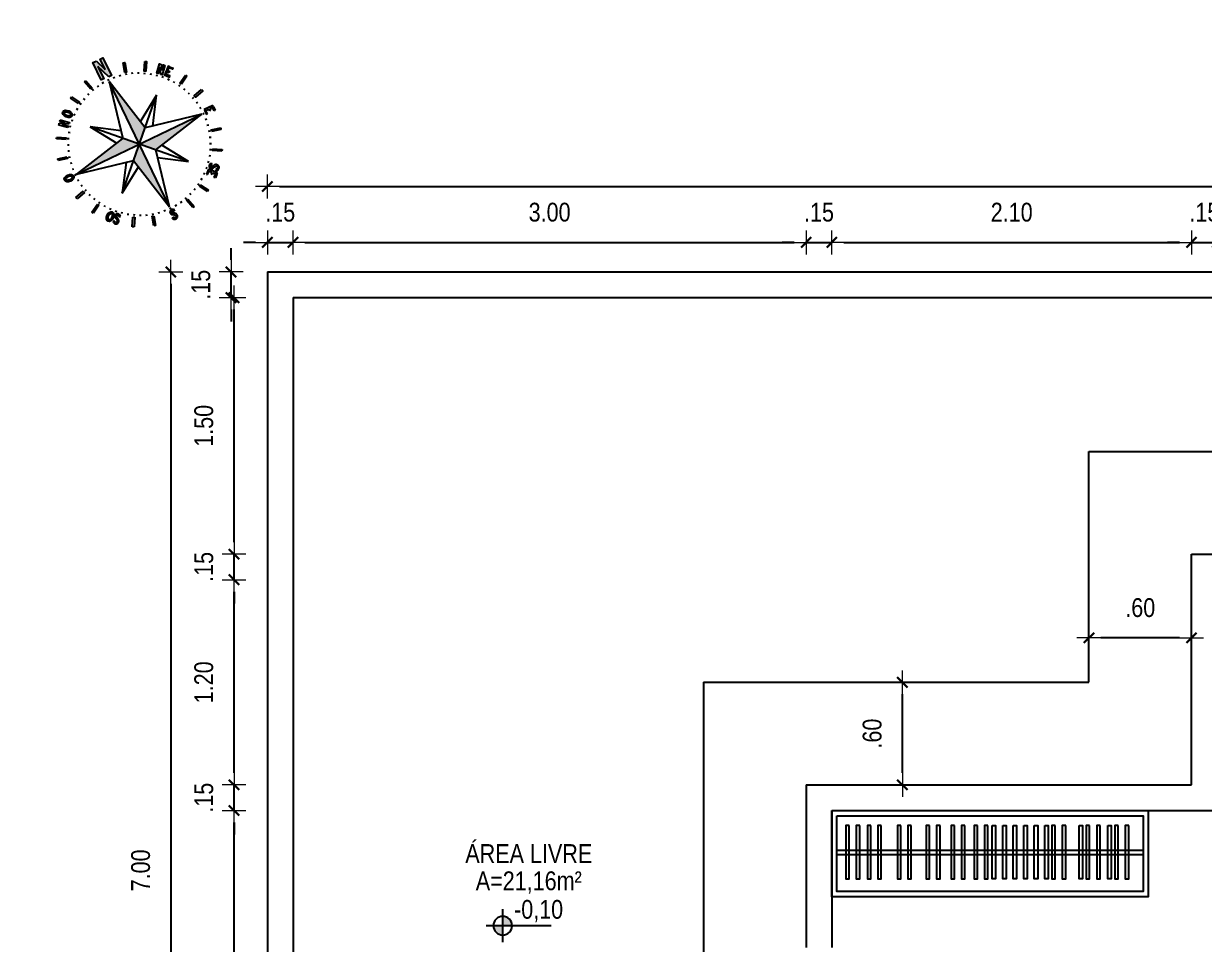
# Model space of a CAD drawing. Header units: millimetres. Extents: x -178 to 521, y -135 to 750.
# Drawn here: x -71.64 to -64.74, y 706.66 to 712.04 of the extents above; entities that cross this region are included whole.
import ezdxf
from ezdxf.enums import TextEntityAlignment as Align

# ---------------------------------------------------------------- set-up
doc = ezdxf.new("R2010")
doc.units = ezdxf.units.MM
doc.header["$LTSCALE"] = 20
doc.header["$MEASUREMENT"] = 0
doc.header["$PDSIZE"] = -5
doc.layers.get('0').update_dxf_attribs({"linetype": 'CONTINUOUS'})
doc.layers.get('Defpoints').update_dxf_attribs({"linetype": 'CONTINUOUS'})
for name, color, linetype in [('003', 3, 'CONTINUOUS'), ('AR-TXT', 1, 'CONTINUOUS'), ('COTA', 7, 'CONTINUOUS'), ('DIVERSOS', 1, 'CONTINUOUS'), ('E-txt-g', 3, 'CONTINUOUS'), ('Layer1', 7, 'CONTINUOUS'), ('LAYER7', 4, 'CONTINUOUS'), ('TXT', 2, 'CONTINUOUS')]:
    doc.layers.add(name, color=color, linetype=linetype)
for name, color, linetype, lineweight in [('E-Pen-C', 4, 'CONTINUOUS', 15), ('E-Pen-G', 3, 'CONTINUOUS', 30), ('E-Txt-W', 7, 'CONTINUOUS', 20)]:
    doc.layers.add(name, color=color, linetype=linetype, lineweight=lineweight)
doc.styles.add('F2', font='ARIALN.TTF')
doc.styles.add('REG60', font='romans.shx', dxfattribs={"width": 0.8, "height": 0.15})
doc.styles.add('REG80', font='romans.shx', dxfattribs={"width": 0.8, "height": 0.2})
doc.dimstyles.new('DIMENSION-1', dxfattribs={"dimtxt": 0.11, "dimasz": 0.07, "dimexe": 1, "dimexo": 0, "dimgap": 0.12, "dimtad": 1, "dimzin": 7, "dimdsep": 46, "dimtxsty": 'F2', "dimblk1": 'TRACO', "dimblk2": 'TRACO', "dimsah": 1, "dimcen": 1, "dimse1": 1, "dimse2": 1, "dimclrd": 256, "dimclre": 256, "dimclrt": 6, "dimadec": 0, "dimazin": 0, "dimtfac": 1, "dimtix": 1, "dimtmove": 2, "dimatfit": 3, "dimldrblk": 'TRACO', "dimfxl": 1, "dimtolj": 1, "dimtzin": 0, "dimarcsym": 0})

# ---------------------------------------------------------------- blocks, each defined once
blk = doc.blocks.new('TRACO')
at = {"layer": 'E-Pen-C'}
for p, q in [((0, 1), (0, -1)), ((-1, 0), (1, 0))]:
    blk.add_line(p, q, dxfattribs=at)
at = {"layer": 'E-Pen-G'}
blk.add_line((-0.424, -0.424), (0.424, 0.424), dxfattribs=at)
blk = doc.blocks.new('*D394')
at = {"lineweight": -2}
blk.add_line((-70.4105, 703.81), (-70.4105, 707.37), dxfattribs=at)
at = {"layer": 'Defpoints', "color": 0}
for p in [(-70.4105, 707.44), (-66.9144, 707.44), (-70.0654, 703.74)]:
    blk.add_point(p, dxfattribs=at)
at = {"lineweight": -2, "xscale": 0.07, "yscale": 0.07, "zscale": 0.07}
for p, rotation in [((-70.4105, 707.44), 90), ((-70.4105, 703.74), 270)]:
    blk.add_blockref('TRACO', p, dxfattribs=dict(at, rotation=rotation))
at = {"color": 6, "insert": (-70.5867, 705.59), "char_height": 0.11, "attachment_point": 5, "rotation": 90, "style": 'F2'}
blk.add_mtext('\\A1;3.70', dxfattribs=at)
blk = doc.blocks.new('*D395')
at = {"lineweight": -2}
for p, q in [((-70.4105, 707.66), (-70.4105, 707.73)), ((-70.4105, 707.44), (-70.4105, 707.59)), ((-70.4105, 707.37), (-70.4105, 707.3))]:
    blk.add_line(p, q, dxfattribs=at)
at = {"layer": 'Defpoints', "color": 0}
for p in [(-70.4105, 707.59), (-66.9311, 707.59), (-66.9144, 707.44)]:
    blk.add_point(p, dxfattribs=at)
at = {"lineweight": -2, "xscale": 0.07, "yscale": 0.07, "zscale": 0.07}
for p, rotation in [((-70.4105, 707.59), 270), ((-70.4105, 707.44), 90)]:
    blk.add_blockref('TRACO', p, dxfattribs=dict(at, rotation=rotation))
at = {"color": 6, "insert": (-70.5867, 707.515), "char_height": 0.11, "attachment_point": 5, "rotation": 90, "style": 'F2'}
blk.add_mtext('\\A1;.15', dxfattribs=at)
blk = doc.blocks.new('*D396')
at = {"lineweight": -2}
blk.add_line((-70.4105, 707.66), (-70.4105, 708.72), dxfattribs=at)
at = {"layer": 'Defpoints', "color": 0}
for p in [(-70.4105, 708.79), (-64.6608, 708.79), (-66.9311, 707.59)]:
    blk.add_point(p, dxfattribs=at)
at = {"lineweight": -2, "xscale": 0.07, "yscale": 0.07, "zscale": 0.07}
for p, rotation in [((-70.4105, 708.79), 90), ((-70.4105, 707.59), 270)]:
    blk.add_blockref('TRACO', p, dxfattribs=dict(at, rotation=rotation))
at = {"color": 6, "insert": (-70.5867, 708.19), "char_height": 0.11, "attachment_point": 5, "rotation": 90, "style": 'F2'}
blk.add_mtext('\\A1;1.20', dxfattribs=at)
blk = doc.blocks.new('*D397')
at = {"lineweight": -2}
for p, q in [((-70.4105, 709.01), (-70.4105, 709.08)), ((-70.4105, 708.79), (-70.4105, 708.94)), ((-70.4105, 708.72), (-70.4105, 708.65))]:
    blk.add_line(p, q, dxfattribs=at)
at = {"layer": 'Defpoints', "color": 0}
for p in [(-70.4105, 708.94), (-64.8108, 708.94), (-64.6608, 708.79)]:
    blk.add_point(p, dxfattribs=at)
at = {"lineweight": -2, "xscale": 0.07, "yscale": 0.07, "zscale": 0.07}
for p, rotation in [((-70.4105, 708.94), 270), ((-70.4105, 708.79), 90)]:
    blk.add_blockref('TRACO', p, dxfattribs=dict(at, rotation=rotation))
at = {"color": 6, "insert": (-70.5867, 708.865), "char_height": 0.11, "attachment_point": 5, "rotation": 90, "style": 'F2'}
blk.add_mtext('\\A1;.15', dxfattribs=at)
blk = doc.blocks.new('*D398')
at = {"lineweight": -2}
blk.add_line((-70.4105, 709.01), (-70.4105, 710.37), dxfattribs=at)
at = {"layer": 'Defpoints', "color": 0}
for p in [(-70.4105, 710.44), (-70.0654, 710.44), (-64.8108, 708.94)]:
    blk.add_point(p, dxfattribs=at)
at = {"lineweight": -2, "xscale": 0.07, "yscale": 0.07, "zscale": 0.07}
for p, rotation in [((-70.4105, 710.44), 90), ((-70.4105, 708.94), 270)]:
    blk.add_blockref('TRACO', p, dxfattribs=dict(at, rotation=rotation))
at = {"color": 6, "insert": (-70.5867, 709.69), "char_height": 0.11, "attachment_point": 5, "rotation": 90, "style": 'F2'}
blk.add_mtext('\\A1;1.50', dxfattribs=at)
blk = doc.blocks.new('*D399')
at = {"lineweight": -2}
for p, q in [((-70.4279, 710.66), (-70.4279, 710.73)), ((-70.4279, 710.44), (-70.4279, 710.59)), ((-70.4279, 710.37), (-70.4279, 710.3))]:
    blk.add_line(p, q, dxfattribs=at)
at = {"layer": 'Defpoints', "color": 0}
for p in [(-70.4279, 710.59), (-70.1287, 710.59), (-70.0654, 710.44)]:
    blk.add_point(p, dxfattribs=at)
at = {"lineweight": -2, "xscale": 0.07, "yscale": 0.07, "zscale": 0.07}
for p, rotation in [((-70.4279, 710.59), 270), ((-70.4279, 710.44), 90)]:
    blk.add_blockref('TRACO', p, dxfattribs=dict(at, rotation=rotation))
at = {"color": 6, "insert": (-70.604, 710.515), "char_height": 0.11, "attachment_point": 5, "rotation": 90, "style": 'F2'}
blk.add_mtext('\\A1;.15', dxfattribs=at)
blk = doc.blocks.new('*D400')
at = {"lineweight": -2}
blk.add_line((-70.78, 710.52), (-70.78, 703.66), dxfattribs=at)
at = {"layer": 'Defpoints', "color": 0}
for p in [(-70.2154, 710.59), (-70.78, 703.59), (-70.2154, 703.59)]:
    blk.add_point(p, dxfattribs=at)
at = {"lineweight": -2, "xscale": 0.07, "yscale": 0.07, "zscale": 0.07}
for p, rotation in [((-70.78, 710.59), 90), ((-70.78, 703.59), 270)]:
    blk.add_blockref('TRACO', p, dxfattribs=dict(at, rotation=rotation))
at = {"color": 6, "insert": (-70.9562, 707.09), "char_height": 0.11, "attachment_point": 5, "rotation": 90, "style": 'F2'}
blk.add_mtext('\\A1;7.00', dxfattribs=at)
blk = doc.blocks.new('*D342')
at = {"lineweight": -2}
for p, q in [((-70.2854, 710.7629), (-70.3554, 710.7629)), ((-70.2154, 710.7629), (-70.0654, 710.7629)), ((-69.9954, 710.7629), (-69.9254, 710.7629))]:
    blk.add_line(p, q, dxfattribs=at)
at = {"layer": 'Defpoints', "color": 0}
for p in [(-70.0654, 710.7629), (-70.2154, 710.59), (-70.0654, 710.44)]:
    blk.add_point(p, dxfattribs=at)
at = {"lineweight": -2, "xscale": 0.07, "yscale": 0.07, "zscale": 0.07}
blk.add_blockref('TRACO', (-70.2154, 710.7629), dxfattribs=at)
at = {"lineweight": -2, "xscale": 0.07, "yscale": 0.07, "zscale": 0.07, "rotation": 180}
blk.add_blockref('TRACO', (-70.0654, 710.7629), dxfattribs=at)
at = {"color": 6, "insert": (-70.1404, 710.939), "char_height": 0.11, "attachment_point": 5, "style": 'F2'}
blk.add_mtext('\\A1;.15', dxfattribs=at)
blk = doc.blocks.new('*D414')
at = {"linetype": 'Continuous', "lineweight": -2}
blk.add_line((-69.9954, 710.7629), (-67.1344, 710.7629), dxfattribs=at)
at = {"layer": 'Defpoints', "color": 0, "linetype": 'Continuous'}
for p in [(-67.0644, 710.7629), (-70.0654, 710.44), (-67.0644, 707.59)]:
    blk.add_point(p, dxfattribs=at)
at = {"linetype": 'Continuous', "lineweight": -2, "xscale": 0.07, "yscale": 0.07, "zscale": 0.07, "rotation": 180}
blk.add_blockref('TRACO', (-70.0654, 710.7629), dxfattribs=at)
at = {"linetype": 'Continuous', "lineweight": -2, "xscale": 0.07, "yscale": 0.07, "zscale": 0.07}
blk.add_blockref('TRACO', (-67.0644, 710.7629), dxfattribs=at)
at = {"color": 6, "linetype": 'Continuous', "insert": (-68.5649, 710.939), "char_height": 0.11, "attachment_point": 5, "style": 'F2'}
blk.add_mtext('\\A1;3.00', dxfattribs=at)
blk = doc.blocks.new('*D415')
at = {"linetype": 'Continuous', "lineweight": -2}
for p, q in [((-67.1344, 710.7629), (-67.2044, 710.7629)), ((-67.0644, 710.7629), (-66.9144, 710.7629)), ((-66.8444, 710.7629), (-66.7744, 710.7629))]:
    blk.add_line(p, q, dxfattribs=at)
at = {"layer": 'Defpoints', "color": 0, "linetype": 'Continuous'}
for p in [(-66.9144, 710.7629), (-67.0644, 707.59), (-66.9144, 707.44)]:
    blk.add_point(p, dxfattribs=at)
at = {"linetype": 'Continuous', "lineweight": -2, "xscale": 0.07, "yscale": 0.07, "zscale": 0.07}
blk.add_blockref('TRACO', (-67.0644, 710.7629), dxfattribs=at)
at = {"linetype": 'Continuous', "lineweight": -2, "xscale": 0.07, "yscale": 0.07, "zscale": 0.07, "rotation": 180}
blk.add_blockref('TRACO', (-66.9144, 710.7629), dxfattribs=at)
at = {"color": 6, "linetype": 'Continuous', "insert": (-66.9894, 710.939), "char_height": 0.11, "attachment_point": 5, "style": 'F2'}
blk.add_mtext('\\A1;.15', dxfattribs=at)
blk = doc.blocks.new('*D416')
at = {"lineweight": -2}
blk.add_line((-66.8444, 710.7629), (-64.8808, 710.7629), dxfattribs=at)
at = {"layer": 'Defpoints', "color": 0}
for p in [(-64.8108, 710.7629), (-64.8108, 707.59), (-66.9144, 707.44)]:
    blk.add_point(p, dxfattribs=at)
at = {"lineweight": -2, "xscale": 0.07, "yscale": 0.07, "zscale": 0.07, "rotation": 180}
blk.add_blockref('TRACO', (-66.9144, 710.7629), dxfattribs=at)
at = {"lineweight": -2, "xscale": 0.07, "yscale": 0.07, "zscale": 0.07}
blk.add_blockref('TRACO', (-64.8108, 710.7629), dxfattribs=at)
at = {"color": 6, "insert": (-65.8626, 710.939), "char_height": 0.11, "attachment_point": 5, "style": 'F2'}
blk.add_mtext('\\A1;2.10', dxfattribs=at)
blk = doc.blocks.new('*D417')
at = {"linetype": 'Continuous', "lineweight": -2}
for p, q in [((-64.8808, 710.7629), (-64.9508, 710.7629)), ((-64.8108, 710.7629), (-64.6608, 710.7629)), ((-64.5908, 710.7629), (-64.5208, 710.7629))]:
    blk.add_line(p, q, dxfattribs=at)
at = {"layer": 'Defpoints', "color": 0, "linetype": 'Continuous'}
for p in [(-64.6608, 710.7629), (-64.8108, 707.59), (-64.6608, 707.59)]:
    blk.add_point(p, dxfattribs=at)
at = {"linetype": 'Continuous', "lineweight": -2, "xscale": 0.07, "yscale": 0.07, "zscale": 0.07}
blk.add_blockref('TRACO', (-64.8108, 710.7629), dxfattribs=at)
at = {"linetype": 'Continuous', "lineweight": -2, "xscale": 0.07, "yscale": 0.07, "zscale": 0.07, "rotation": 180}
blk.add_blockref('TRACO', (-64.6608, 710.7629), dxfattribs=at)
at = {"color": 6, "linetype": 'Continuous', "insert": (-64.7358, 710.939), "char_height": 0.11, "attachment_point": 5, "style": 'F2'}
blk.add_mtext('\\A1;.15', dxfattribs=at)
blk = doc.blocks.new('*D427')
at = {"linetype": 'Continuous', "lineweight": -2}
blk.add_line((-70.1454, 711.0898), (-45.2854, 711.0898), dxfattribs=at)
at = {"layer": 'Defpoints', "color": 0, "linetype": 'Continuous'}
for p in [(-45.2154, 711.0898), (-70.2154, 710.59), (-45.2154, 710.59)]:
    blk.add_point(p, dxfattribs=at)
at = {"linetype": 'Continuous', "lineweight": -2, "xscale": 0.07, "yscale": 0.07, "zscale": 0.07, "rotation": 180}
blk.add_blockref('TRACO', (-70.2154, 711.0898), dxfattribs=at)
at = {"linetype": 'Continuous', "lineweight": -2, "xscale": 0.07, "yscale": 0.07, "zscale": 0.07}
blk.add_blockref('TRACO', (-45.2154, 711.0898), dxfattribs=at)
at = {"color": 6, "linetype": 'Continuous', "insert": (-56.5654, 711.266), "char_height": 0.11, "attachment_point": 5, "style": 'F2'}
blk.add_mtext('\\A1;25.00', dxfattribs=at)
blk = doc.blocks.new('*D357')
at = {"linetype": 'Continuous', "lineweight": -2}
blk.add_line((-66.5021, 707.66), (-66.5021, 708.12), dxfattribs=at)
at = {"layer": 'Defpoints', "color": 0, "linetype": 'Continuous'}
for p in [(-67.0644, 708.19), (-66.5021, 708.19), (-67.0644, 707.59)]:
    blk.add_point(p, dxfattribs=at)
at = {"linetype": 'Continuous', "lineweight": -2, "xscale": 0.07, "yscale": 0.07, "zscale": 0.07}
for p, rotation in [((-66.5021, 708.19), 90), ((-66.5021, 707.59), 270)]:
    blk.add_blockref('TRACO', p, dxfattribs=dict(at, rotation=rotation))
at = {"color": 6, "linetype": 'Continuous', "insert": (-66.6782, 707.89), "char_height": 0.11, "attachment_point": 5, "rotation": 90, "style": 'F2'}
blk.add_mtext('\\A1;.60', dxfattribs=at)
blk = doc.blocks.new('*D358')
at = {"linetype": 'Continuous', "lineweight": -2}
blk.add_line((-64.8808, 708.4501), (-65.3408, 708.4501), dxfattribs=at)
at = {"layer": 'Defpoints', "color": 0, "linetype": 'Continuous'}
for p in [(-65.4108, 708.5125), (-64.8108, 708.5125), (-65.4108, 708.4501)]:
    blk.add_point(p, dxfattribs=at)
at = {"linetype": 'Continuous', "lineweight": -2, "xscale": 0.07, "yscale": 0.07, "zscale": 0.07, "rotation": 180}
blk.add_blockref('TRACO', (-65.4108, 708.4501), dxfattribs=at)
at = {"linetype": 'Continuous', "lineweight": -2, "xscale": 0.07, "yscale": 0.07, "zscale": 0.07}
blk.add_blockref('TRACO', (-64.8108, 708.4501), dxfattribs=at)
at = {"color": 6, "linetype": 'Continuous', "insert": (-65.1108, 708.6262), "char_height": 0.11, "attachment_point": 5, "style": 'F2'}
blk.add_mtext('\\A1;.60', dxfattribs=at)
blk = doc.blocks.new('TXT-AMB75')
at = {"layer": 'E-txt-g', "style": 'REG80', "width": 0.8, "flags": 8}
blk.add_attdef('TXT', text='', height=0.2, dxfattribs=at).set_placement((0.0055, 0.2964), align=Align.CENTER)
at = {"layer": 'E-Txt-W', "style": 'REG60', "width": 0.8, "flags": 8}
blk.add_attdef('TXT', text='', height=0.15, dxfattribs=at).set_placement((0.0055, 0.0271), align=Align.CENTER)
blk = doc.blocks.new('NIVEL')
at = {"layer": 'DIVERSOS'}
h = blk.add_hatch(color=7, dxfattribs=at)
h.paths.add_polyline_path([(0, 0.137, 0.414214), (-0.137, 0), (0, 0)])
h.paths.add_polyline_path([(0, 0), (0, -0.137, 0.414214), (0.137, 0)])
at = {"layer": 'DIVERSOS', "color": 7}
for p, q in [((0, 0.242), (0, -0.242)), ((0.709, 0), (-0.242, 0))]:
    blk.add_line(p, q, dxfattribs=at)
blk.add_circle((0, 0), 0.137, dxfattribs=at)
blk = doc.blocks.new('al-norte')
at = {"layer": 'TXT'}
for points in [[(0.055, 2.221), (-0.065, 2.532), (-0.092, 2.532), (-0.167, 2.532), (-0.167, 2.01), (-0.092, 2.01), (-0.092, 2.379), (0.055, 2.001), (0.131, 2.001), (0.131, 2.531), (0.055, 2.531)], [(0.007, 1.875), (0, 0), (0.333, 0.33)]]:
    blk.add_hatch(color=7, dxfattribs=at).paths.add_polyline_path(points)
h = blk.add_hatch(color=7, dxfattribs=at)
h.paths.add_polyline_path([(0, 0), (0.33, -0.333), (1.875, -0.007)])
h.paths.add_polyline_path([(0, 0), (-0.333, -0.33), (-0.007, -1.875)])
h.paths.add_polyline_path([(0, 0), (-0.33, 0.333), (-1.875, 0.007)])
at = {"layer": 'TXT', "color": 7}
for p, q in [((-0.092, 2.532), (-0.065, 2.532)), ((0.055, 2.001), (-0.092, 2.379)), ((-0.065, 2.532), (0.055, 2.221)), ((-1.135, 1.932), (-1.094, 1.956)), ((-1.003, 1.705), (-1.135, 1.932)), ((-1.094, 1.956), (-0.963, 1.728)), ((-0.596, 2.16), (-0.551, 2.172)), ((-0.528, 1.906), (-0.596, 2.16)), ((-0.551, 2.172), (-0.483, 1.919)), ((-0.483, 1.919), (-0.528, 1.906)), ((-0.323, 1.871), (-0.331, 1.917)), ((-0.159, 1.892), (-0.163, 1.938)), ((0.007, 1.898), (0.007, 1.945)), ((0.172, 1.891), (0.176, 1.937)), ((0.336, 1.868), (0.344, 1.915)), ((-1.083, 1.559), (-1.11, 1.597)), ((-0.963, 1.728), (-1.003, 1.705)), ((-0.943, 1.647), (-0.967, 1.688)), ((-0.796, 1.723), (-0.816, 1.766)), ((-0.643, 1.786), (-0.659, 1.83)), ((-0.485, 1.835), (-0.497, 1.881)), ((0.007, 1.875), (-0.33, 0.333)), ((-0.007, -1.875), (0.007, 1.875)), ((0.333, 0.33), (0.007, 1.875)), ((0.498, 1.832), (0.51, 1.877)), ((0.656, 1.782), (0.672, 1.826)), ((0.808, 1.718), (0.828, 1.76)), ((0.955, 1.641), (0.979, 1.681)), ((1.343, 1.446), (1.415, 1.635)), ((1.476, 1.683), (1.417, 1.527)), ((1.466, 1.692), (1.476, 1.683)), ((-1.736, 1.416), (-1.711, 1.444)), ((-1.54, 1.244), (-1.736, 1.416)), ((-1.711, 1.444), (-1.702, 1.454)), ((-1.702, 1.454), (-1.546, 1.396)), ((-1.662, 1.499), (-1.637, 1.528)), ((-1.546, 1.396), (-1.662, 1.499)), ((-1.654, 1.393), (-1.515, 1.272)), ((-1.463, 1.324), (-1.654, 1.393)), ((-1.637, 1.528), (-1.438, 1.353)), ((-1.438, 1.353), (-1.463, 1.324)), ((-1.338, 1.347), (-1.371, 1.38)), ((-1.215, 1.459), (-1.245, 1.495)), ((1.094, 1.551), (1.121, 1.59)), ((1.225, 1.45), (1.256, 1.486)), ((1.347, 1.338), (1.38, 1.371)), ((1.538, 1.43), (1.572, 1.393)), ((1.561, 1.452), (1.596, 1.414)), ((1.596, 1.414), (1.572, 1.393)), ((-1.949, 1.106), (-1.925, 1.146)), ((-1.721, 0.975), (-1.949, 1.106)), ((-1.925, 1.146), (-1.698, 1.015)), ((-1.698, 1.015), (-1.721, 0.975)), ((-1.641, 0.955), (-1.681, 0.979)), ((-1.551, 1.094), (-1.59, 1.121)), ((-1.515, 1.272), (-1.54, 1.244)), ((-1.45, 1.225), (-1.486, 1.256)), ((-0.998, -0.991), (0.998, 0.991)), ((-0.285, 0.538), (-0.991, 0.998)), ((0.991, -0.998), (-0.991, 0.998)), ((-0.991, 0.998), (-0.536, 0.289)), ((0.998, 0.991), (0.289, 0.536)), ((0.538, 0.285), (0.998, 0.991)), ((1.459, 1.215), (1.495, 1.245)), ((1.559, 1.083), (1.597, 1.11)), ((1.647, 0.943), (1.688, 0.967)), ((1.705, 1.003), (1.932, 1.135)), ((1.728, 0.963), (1.705, 1.003)), ((1.956, 1.094), (1.728, 0.963)), ((1.932, 1.135), (1.956, 1.094)), ((-1.782, 0.656), (-1.826, 0.672)), ((-1.718, 0.808), (-1.76, 0.828)), ((1.723, 0.796), (1.766, 0.816)), ((1.786, 0.643), (1.83, 0.659)), ((-2.169, 0.564), (-2.156, 0.609)), ((-1.915, 0.496), (-2.169, 0.564)), ((-2.156, 0.609), (-1.903, 0.541)), ((-1.903, 0.541), (-1.915, 0.496)), ((-1.868, 0.336), (-1.915, 0.344)), ((-1.832, 0.498), (-1.877, 0.51)), ((-1.875, 0.007), (-0.33, 0.333)), ((1.875, -0.007), (0.333, 0.33)), ((1.835, 0.485), (1.881, 0.497)), ((1.871, 0.323), (1.917, 0.331)), ((-1.898, 0.007), (-1.945, 0.007)), ((-1.891, 0.172), (-1.937, 0.176)), ((-1.875, 0.007), (-0.333, -0.33)), ((-1.875, 0.007), (1.875, -0.007)), ((1.892, 0.159), (1.938, 0.163)), ((1.986, 0.075), (1.986, 0.034)), ((2.246, 0.075), (1.986, 0.075)), ((1.986, 0.034), (1.986, -0.068)), ((2.017, 0.034), (2.1, 0.034)), ((2.017, -0.068), (2.017, 0.034)), ((2.1, 0.034), (2.1, -0.017)), ((2.132, 0.034), (2.214, 0.034)), ((2.132, 0.034), (2.132, -0.017)), ((2.214, -0.068), (2.214, 0.034)), ((2.246, 0.034), (2.246, 0.075)), ((2.246, 0.034), (2.246, -0.068)), ((-1.892, -0.159), (-1.938, -0.163)), ((-0.538, -0.285), (-0.998, -0.991)), ((0.33, -0.333), (1.875, -0.007)), ((0.991, -0.998), (0.536, -0.289)), ((1.891, -0.172), (1.937, -0.176)), ((1.898, -0.007), (1.945, -0.007)), ((1.986, -0.068), (2.017, -0.068)), ((2.132, -0.017), (2.1, -0.017)), ((2.246, -0.068), (2.214, -0.068)), ((-2.172, -0.551), (-1.919, -0.483)), ((-2.16, -0.596), (-2.172, -0.551)), ((-1.906, -0.528), (-2.16, -0.596)), ((-1.919, -0.483), (-1.906, -0.528)), ((-1.871, -0.323), (-1.917, -0.331)), ((-1.835, -0.485), (-1.881, -0.497)), ((-0.998, -0.991), (-0.289, -0.536)), ((-0.333, -0.33), (-0.007, -1.875)), ((-0.007, -1.875), (0.33, -0.333)), ((0.285, -0.538), (0.991, -0.998)), ((1.832, -0.498), (1.877, -0.51)), ((1.868, -0.336), (1.915, -0.344)), ((1.903, -0.541), (1.915, -0.496)), ((2.156, -0.609), (1.903, -0.541)), ((1.915, -0.496), (2.169, -0.564)), ((2.169, -0.564), (2.156, -0.609)), ((-1.786, -0.643), (-1.83, -0.659)), ((-1.723, -0.796), (-1.766, -0.816)), ((-1.647, -0.943), (-1.688, -0.967)), ((1.641, -0.955), (1.681, -0.979)), ((1.718, -0.808), (1.76, -0.828)), ((1.782, -0.656), (1.826, -0.672)), ((-1.956, -1.094), (-1.728, -0.963)), ((-1.932, -1.135), (-1.956, -1.094)), ((-1.705, -1.003), (-1.932, -1.135)), ((-1.728, -0.963), (-1.705, -1.003)), ((-1.559, -1.083), (-1.597, -1.11)), ((-1.459, -1.215), (-1.495, -1.245)), ((1.45, -1.225), (1.486, -1.256)), ((1.551, -1.094), (1.59, -1.121)), ((1.698, -1.015), (1.721, -0.975)), ((1.925, -1.146), (1.698, -1.015)), ((1.721, -0.975), (1.949, -1.106)), ((1.949, -1.106), (1.925, -1.146)), ((-1.556, -1.565), (-1.514, -1.564)), ((-1.556, -1.565), (-1.555, -1.58)), ((-1.555, -1.58), (-1.553, -1.595)), ((-1.553, -1.595), (-1.549, -1.61)), ((-1.516, -1.579), (-1.514, -1.564)), ((-1.516, -1.587), (-1.516, -1.579)), ((-1.515, -1.595), (-1.516, -1.587)), ((-1.513, -1.602), (-1.515, -1.595)), ((-1.454, -1.487), (-1.455, -1.494)), ((-1.455, -1.494), (-1.455, -1.502)), ((-1.455, -1.502), (-1.454, -1.51)), ((-1.453, -1.479), (-1.454, -1.487)), ((-1.454, -1.51), (-1.451, -1.525)), ((-1.451, -1.471), (-1.453, -1.479)), ((-1.448, -1.464), (-1.451, -1.471)), ((-1.451, -1.525), (-1.443, -1.555)), ((-1.444, -1.457), (-1.448, -1.464)), ((-1.439, -1.451), (-1.444, -1.457)), ((-1.443, -1.555), (-1.44, -1.57)), ((-1.44, -1.57), (-1.439, -1.578)), ((-1.439, -1.594), (-1.44, -1.602)), ((-1.434, -1.445), (-1.439, -1.451)), ((-1.439, -1.578), (-1.439, -1.586)), ((-1.439, -1.586), (-1.439, -1.594)), ((-1.428, -1.44), (-1.434, -1.445)), ((-1.421, -1.436), (-1.428, -1.44)), ((-1.414, -1.432), (-1.421, -1.436)), ((-1.407, -1.43), (-1.414, -1.432)), ((-1.411, -1.497), (-1.41, -1.49)), ((-1.409, -1.513), (-1.411, -1.497)), ((-1.41, -1.49), (-1.409, -1.486)), ((-1.409, -1.486), (-1.408, -1.483)), ((-1.406, -1.528), (-1.409, -1.513)), ((-1.408, -1.483), (-1.404, -1.476)), ((-1.399, -1.429), (-1.407, -1.43)), ((-1.4, -1.558), (-1.406, -1.528)), ((-1.404, -1.476), (-1.398, -1.471)), ((-1.397, -1.573), (-1.4, -1.558)), ((-1.391, -1.428), (-1.399, -1.429)), ((-1.398, -1.471), (-1.391, -1.467)), ((-1.395, -1.589), (-1.397, -1.573)), ((-1.395, -1.596), (-1.395, -1.589)), ((-1.383, -1.428), (-1.391, -1.428)), ((-1.391, -1.467), (-1.387, -1.466)), ((-1.387, -1.466), (-1.383, -1.465)), ((-1.375, -1.429), (-1.383, -1.428)), ((-1.383, -1.465), (-1.38, -1.465)), ((-1.347, -1.338), (-1.38, -1.371)), ((-1.38, -1.465), (-1.376, -1.467)), ((-1.376, -1.467), (-1.372, -1.468)), ((-1.368, -1.43), (-1.375, -1.429)), ((-1.372, -1.468), (-1.369, -1.471)), ((-1.369, -1.471), (-1.363, -1.476)), ((-1.36, -1.432), (-1.368, -1.43)), ((-1.363, -1.476), (-1.358, -1.482)), ((-1.353, -1.436), (-1.36, -1.432)), ((-1.358, -1.482), (-1.354, -1.489)), ((-1.354, -1.489), (-1.352, -1.496)), ((-1.347, -1.44), (-1.353, -1.436)), ((-1.352, -1.496), (-1.35, -1.503)), ((-1.35, -1.511), (-1.351, -1.527)), ((-1.351, -1.527), (-1.312, -1.53)), ((-1.35, -1.503), (-1.35, -1.511)), ((-1.341, -1.445), (-1.347, -1.44)), ((-1.335, -1.45), (-1.341, -1.445)), ((-1.33, -1.456), (-1.335, -1.45)), ((-1.325, -1.463), (-1.33, -1.456)), ((-1.321, -1.469), (-1.325, -1.463)), ((-1.318, -1.476), (-1.321, -1.469)), ((-1.315, -1.484), (-1.318, -1.476)), ((-1.313, -1.491), (-1.315, -1.484)), ((-1.313, -1.499), (-1.313, -1.491)), ((-1.312, -1.53), (-1.313, -1.499)), ((-1.225, -1.45), (-1.256, -1.486)), ((-1.094, -1.551), (-1.121, -1.59)), ((1.083, -1.559), (1.11, -1.597)), ((1.215, -1.459), (1.245, -1.495)), ((1.354, -1.453), (1.278, -1.521)), ((1.278, -1.521), (1.299, -1.545)), ((1.299, -1.545), (1.375, -1.476)), ((1.338, -1.347), (1.371, -1.38)), ((1.385, -1.425), (1.354, -1.453)), ((1.375, -1.476), (1.43, -1.538)), ((1.559, -1.619), (1.385, -1.425)), ((1.43, -1.538), (1.393, -1.572)), ((1.414, -1.596), (1.393, -1.572)), ((1.452, -1.561), (1.414, -1.596)), ((1.429, -1.375), (1.428, -1.383)), ((1.428, -1.383), (1.428, -1.391)), ((1.428, -1.391), (1.429, -1.399)), ((1.43, -1.368), (1.429, -1.375)), ((1.429, -1.399), (1.43, -1.407)), ((1.432, -1.36), (1.43, -1.368)), ((1.43, -1.407), (1.432, -1.414)), ((1.436, -1.353), (1.432, -1.36)), ((1.432, -1.414), (1.436, -1.421)), ((1.44, -1.347), (1.436, -1.353)), ((1.436, -1.421), (1.44, -1.428)), ((1.445, -1.341), (1.44, -1.347)), ((1.44, -1.428), (1.445, -1.434)), ((1.45, -1.335), (1.445, -1.341)), ((1.445, -1.434), (1.451, -1.439)), ((1.456, -1.33), (1.45, -1.335)), ((1.451, -1.439), (1.457, -1.444)), ((1.452, -1.561), (1.507, -1.623)), ((1.463, -1.325), (1.456, -1.33)), ((1.457, -1.444), (1.464, -1.448)), ((1.469, -1.321), (1.463, -1.325)), ((1.464, -1.448), (1.471, -1.451)), ((1.465, -1.38), (1.467, -1.376)), ((1.465, -1.383), (1.465, -1.38)), ((1.466, -1.387), (1.465, -1.383)), ((1.467, -1.391), (1.466, -1.387)), ((1.467, -1.376), (1.468, -1.372)), ((1.471, -1.398), (1.467, -1.391)), ((1.468, -1.372), (1.471, -1.369)), ((1.476, -1.318), (1.469, -1.321)), ((1.471, -1.369), (1.476, -1.363)), ((1.476, -1.404), (1.471, -1.398)), ((1.471, -1.451), (1.479, -1.453)), ((1.484, -1.315), (1.476, -1.318)), ((1.476, -1.363), (1.482, -1.358)), ((1.483, -1.408), (1.476, -1.404)), ((1.479, -1.453), (1.487, -1.454)), ((1.482, -1.358), (1.489, -1.354)), ((1.486, -1.409), (1.483, -1.408)), ((1.491, -1.313), (1.484, -1.315)), ((1.49, -1.41), (1.486, -1.409)), ((1.487, -1.454), (1.494, -1.455)), ((1.489, -1.354), (1.496, -1.352)), ((1.497, -1.411), (1.49, -1.41)), ((1.499, -1.313), (1.491, -1.313)), ((1.494, -1.455), (1.502, -1.455)), ((1.496, -1.352), (1.503, -1.35)), ((1.513, -1.409), (1.497, -1.411)), ((1.53, -1.312), (1.499, -1.313)), ((1.502, -1.455), (1.51, -1.454)), ((1.503, -1.35), (1.511, -1.35)), ((1.51, -1.454), (1.525, -1.451)), ((1.511, -1.35), (1.527, -1.351)), ((1.528, -1.406), (1.513, -1.409)), ((1.525, -1.451), (1.555, -1.443)), ((1.527, -1.351), (1.53, -1.312)), ((1.558, -1.4), (1.528, -1.406)), ((1.555, -1.443), (1.57, -1.44)), ((1.573, -1.397), (1.558, -1.4)), ((1.579, -1.516), (1.564, -1.514)), ((1.565, -1.556), (1.564, -1.514)), ((1.565, -1.556), (1.58, -1.555)), ((1.57, -1.44), (1.578, -1.439)), ((1.589, -1.395), (1.573, -1.397)), ((1.578, -1.439), (1.586, -1.439)), ((1.587, -1.516), (1.579, -1.516)), ((1.58, -1.555), (1.595, -1.553)), ((1.586, -1.439), (1.594, -1.439)), ((1.595, -1.515), (1.587, -1.516)), ((1.596, -1.395), (1.589, -1.395)), ((1.594, -1.439), (1.602, -1.44)), ((1.602, -1.513), (1.595, -1.515)), ((1.595, -1.553), (1.61, -1.549)), ((1.604, -1.395), (1.596, -1.395)), ((1.602, -1.44), (1.609, -1.442)), ((1.609, -1.51), (1.602, -1.513)), ((1.612, -1.396), (1.604, -1.395)), ((1.609, -1.442), (1.616, -1.446)), ((1.616, -1.506), (1.609, -1.51)), ((1.61, -1.549), (1.624, -1.544)), ((1.619, -1.399), (1.612, -1.396)), ((1.616, -1.446), (1.622, -1.451)), ((1.623, -1.501), (1.616, -1.506)), ((1.626, -1.402), (1.619, -1.399)), ((1.622, -1.451), (1.628, -1.457)), ((1.628, -1.495), (1.623, -1.501)), ((1.624, -1.544), (1.631, -1.54)), ((1.633, -1.406), (1.626, -1.402)), ((1.628, -1.457), (1.631, -1.465)), ((1.632, -1.488), (1.628, -1.495)), ((1.631, -1.465), (1.633, -1.473)), ((1.631, -1.54), (1.638, -1.536)), ((1.633, -1.484), (1.632, -1.488)), ((1.639, -1.41), (1.633, -1.406)), ((1.633, -1.473), (1.634, -1.481)), ((1.634, -1.481), (1.633, -1.484)), ((1.638, -1.536), (1.644, -1.532)), ((1.645, -1.416), (1.639, -1.41)), ((1.644, -1.532), (1.649, -1.526)), ((1.65, -1.421), (1.645, -1.416)), ((1.649, -1.526), (1.658, -1.513)), ((1.655, -1.428), (1.65, -1.421)), ((1.659, -1.434), (1.655, -1.428)), ((1.658, -1.513), (1.667, -1.5)), ((1.663, -1.441), (1.659, -1.434)), ((1.666, -1.448), (1.663, -1.441)), ((1.669, -1.455), (1.666, -1.448)), ((1.667, -1.5), (1.67, -1.493)), ((1.671, -1.463), (1.669, -1.455)), ((1.67, -1.493), (1.672, -1.485)), ((1.672, -1.47), (1.671, -1.463)), ((1.673, -1.478), (1.672, -1.47)), ((1.672, -1.485), (1.673, -1.478)), ((-1.549, -1.61), (-1.544, -1.624)), ((-1.544, -1.624), (-1.54, -1.631)), ((-1.54, -1.631), (-1.536, -1.638)), ((-1.536, -1.638), (-1.532, -1.644)), ((-1.532, -1.644), (-1.526, -1.649)), ((-1.526, -1.649), (-1.513, -1.658)), ((-1.51, -1.609), (-1.513, -1.602)), ((-1.513, -1.658), (-1.5, -1.667)), ((-1.506, -1.616), (-1.51, -1.609)), ((-1.501, -1.623), (-1.506, -1.616)), ((-1.495, -1.628), (-1.501, -1.623)), ((-1.5, -1.667), (-1.493, -1.67)), ((-1.488, -1.632), (-1.495, -1.628)), ((-1.493, -1.67), (-1.485, -1.672)), ((-1.484, -1.633), (-1.488, -1.632)), ((-1.485, -1.672), (-1.478, -1.673)), ((-1.481, -1.634), (-1.484, -1.633)), ((-1.473, -1.633), (-1.481, -1.634)), ((-1.478, -1.673), (-1.47, -1.672)), ((-1.465, -1.631), (-1.473, -1.633)), ((-1.47, -1.672), (-1.463, -1.671)), ((-1.457, -1.628), (-1.465, -1.631)), ((-1.463, -1.671), (-1.455, -1.669)), ((-1.451, -1.622), (-1.457, -1.628)), ((-1.455, -1.669), (-1.448, -1.666)), ((-1.446, -1.616), (-1.451, -1.622)), ((-1.448, -1.666), (-1.441, -1.663)), ((-1.442, -1.609), (-1.446, -1.616)), ((-1.44, -1.602), (-1.442, -1.609)), ((-1.441, -1.663), (-1.434, -1.659)), ((-1.434, -1.659), (-1.428, -1.655)), ((-1.428, -1.655), (-1.421, -1.65)), ((-1.421, -1.65), (-1.416, -1.645)), ((-1.416, -1.645), (-1.41, -1.639)), ((-1.41, -1.639), (-1.406, -1.633)), ((-1.406, -1.633), (-1.402, -1.626)), ((-1.402, -1.626), (-1.399, -1.619)), ((-1.399, -1.619), (-1.396, -1.612)), ((-1.396, -1.612), (-1.395, -1.604)), ((-1.395, -1.604), (-1.395, -1.596)), ((-1.146, -1.925), (-1.015, -1.698)), ((-0.975, -1.721), (-1.106, -1.949)), ((-1.015, -1.698), (-0.975, -1.721)), ((-0.955, -1.641), (-0.979, -1.681)), ((-0.808, -1.718), (-0.828, -1.76)), ((-0.656, -1.782), (-0.672, -1.826)), ((-0.609, -2.156), (-0.541, -1.903)), ((-0.541, -1.903), (-0.496, -1.915)), ((-0.498, -1.832), (-0.51, -1.877)), ((-0.336, -1.868), (-0.344, -1.915)), ((-0.172, -1.891), (-0.176, -1.937)), ((-0.007, -1.898), (-0.007, -1.945)), ((0.159, -1.892), (0.163, -1.938)), ((0.323, -1.871), (0.331, -1.917)), ((0.483, -1.919), (0.528, -1.906)), ((0.485, -1.835), (0.497, -1.881)), ((0.528, -1.906), (0.596, -2.16)), ((0.643, -1.786), (0.659, -1.83)), ((0.796, -1.723), (0.816, -1.766)), ((0.943, -1.647), (0.967, -1.688)), ((0.963, -1.728), (1.003, -1.705)), ((1.094, -1.956), (0.963, -1.728)), ((1.003, -1.705), (1.135, -1.932)), ((1.431, -1.691), (1.507, -1.623)), ((1.452, -1.715), (1.431, -1.691)), ((1.528, -1.646), (1.452, -1.715)), ((1.528, -1.646), (1.559, -1.619)), ((-1.106, -1.949), (-1.146, -1.925)), ((-0.564, -2.169), (-0.609, -2.156)), ((-0.496, -1.915), (-0.564, -2.169)), ((-0.071, -2.206), (-0.04, -2.176)), ((-0.071, -2.206), (-0.06, -2.216)), ((-0.062, -2.027), (-0.063, -2.035)), ((-0.063, -2.035), (-0.063, -2.043)), ((-0.063, -2.043), (-0.062, -2.05)), ((-0.06, -2.019), (-0.062, -2.027)), ((-0.062, -2.05), (-0.06, -2.058)), ((-0.057, -2.012), (-0.06, -2.019)), ((-0.06, -2.058), (-0.058, -2.065)), ((-0.06, -2.216), (-0.048, -2.226)), ((-0.058, -2.065), (-0.054, -2.072)), ((-0.053, -2.005), (-0.057, -2.012)), ((-0.054, -2.072), (-0.05, -2.079)), ((-0.049, -1.999), (-0.053, -2.005)), ((-0.05, -2.079), (-0.045, -2.085)), ((-0.044, -1.993), (-0.049, -1.999)), ((-0.048, -2.226), (-0.035, -2.234)), ((-0.045, -2.085), (-0.039, -2.091)), ((-0.038, -1.988), (-0.044, -1.993)), ((-0.031, -2.189), (-0.04, -2.176)), ((-0.039, -2.091), (-0.034, -2.096)), ((-0.032, -1.983), (-0.038, -1.988)), ((-0.034, -2.096), (-0.021, -2.105)), ((-0.025, -1.979), (-0.032, -1.983)), ((-0.026, -2.194), (-0.031, -2.189)), ((-0.02, -2.199), (-0.026, -2.194)), ((-0.018, -1.975), (-0.025, -1.979)), ((-0.021, -2.105), (0.005, -2.121)), ((-0.02, -2.037), (-0.019, -2.029)), ((-0.019, -2.045), (-0.02, -2.037)), ((-0.014, -2.203), (-0.02, -2.199)), ((-0.019, -2.029), (-0.017, -2.021)), ((-0.017, -2.048), (-0.019, -2.045)), ((-0.011, -1.973), (-0.018, -1.975)), ((-0.017, -2.021), (-0.015, -2.018)), ((-0.015, -2.051), (-0.017, -2.048)), ((-0.015, -2.018), (-0.012, -2.015)), ((-0.01, -2.057), (-0.015, -2.051)), ((-0.007, -2.207), (-0.014, -2.203)), ((-0.012, -2.015), (-0.01, -2.013)), ((-0.003, -1.972), (-0.011, -1.973)), ((-0.01, -2.013), (-0.006, -2.011)), ((0.002, -2.067), (-0.01, -2.057)), ((0.001, -2.209), (-0.007, -2.207)), ((-0.006, -2.011), (-0.002, -2.01)), ((0.005, -1.971), (-0.003, -1.972)), ((-0.002, -2.01), (0.002, -2.009)), ((0.009, -2.21), (0.001, -2.209)), ((0.002, -2.009), (0.01, -2.009)), ((0.014, -2.077), (0.002, -2.067)), ((0.013, -1.971), (0.005, -1.971)), ((0.005, -2.121), (0.018, -2.13)), ((0.017, -2.21), (0.009, -2.21)), ((0.01, -2.009), (0.018, -2.01)), ((0.02, -1.972), (0.013, -1.971)), ((0.039, -2.095), (0.014, -2.077)), ((0.025, -2.208), (0.017, -2.21)), ((0.018, -2.01), (0.025, -2.012)), ((0.018, -2.13), (0.024, -2.136)), ((0.028, -1.974), (0.02, -1.972)), ((0.024, -2.136), (0.029, -2.141)), ((0.025, -2.012), (0.032, -2.016)), ((0.028, -2.207), (0.025, -2.208)), ((0.036, -1.976), (0.028, -1.974)), ((0.031, -2.205), (0.028, -2.207)), ((0.029, -2.141), (0.035, -2.147)), ((0.037, -2.199), (0.031, -2.205)), ((0.032, -2.016), (0.038, -2.02)), ((0.035, -2.147), (0.039, -2.154)), ((0.043, -1.978), (0.036, -1.976)), ((0.041, -2.192), (0.037, -2.199)), ((0.038, -2.02), (0.043, -2.026)), ((0.051, -2.104), (0.039, -2.095)), ((0.039, -2.154), (0.043, -2.161)), ((0.044, -2.184), (0.041, -2.192)), ((0.05, -1.982), (0.043, -1.978)), ((0.043, -2.026), (0.053, -2.038)), ((0.043, -2.161), (0.045, -2.168)), ((0.045, -2.176), (0.044, -2.184)), ((0.045, -2.168), (0.045, -2.176)), ((0.056, -1.986), (0.05, -1.982)), ((0.063, -2.113), (0.051, -2.104)), ((0.053, -2.038), (0.084, -2.014)), ((0.054, -2.236), (0.06, -2.231)), ((0.062, -1.991), (0.056, -1.986)), ((0.06, -2.231), (0.065, -2.226)), ((0.084, -2.014), (0.062, -1.991)), ((0.069, -2.119), (0.063, -2.113)), ((0.065, -2.226), (0.07, -2.219)), ((0.074, -2.125), (0.069, -2.119)), ((0.07, -2.219), (0.074, -2.213)), ((0.078, -2.131), (0.074, -2.125)), ((0.074, -2.213), (0.077, -2.206)), ((0.077, -2.206), (0.08, -2.199)), ((0.081, -2.138), (0.078, -2.131)), ((0.08, -2.199), (0.083, -2.191)), ((0.084, -2.145), (0.081, -2.138)), ((0.083, -2.191), (0.085, -2.184)), ((0.086, -2.153), (0.084, -2.145)), ((0.085, -2.184), (0.086, -2.176)), ((0.086, -2.161), (0.086, -2.153)), ((0.087, -2.168), (0.086, -2.161)), ((0.086, -2.176), (0.087, -2.168)), ((0.551, -2.172), (0.483, -1.919)), ((0.596, -2.16), (0.551, -2.172)), ((1.135, -1.932), (1.094, -1.956)), ((-0.035, -2.234), (-0.021, -2.241)), ((-0.021, -2.241), (-0.014, -2.244)), ((-0.014, -2.244), (-0.007, -2.246)), ((-0.007, -2.246), (0.001, -2.247)), ((0.001, -2.247), (0.009, -2.247)), ((0.009, -2.247), (0.024, -2.245)), ((0.024, -2.245), (0.04, -2.242)), ((0.04, -2.242), (0.047, -2.239)), ((0.047, -2.239), (0.054, -2.236))]:
    blk.add_line(p, q, dxfattribs=at)
for points in [[(-0.092, 2.379), (-0.092, 2.01), (-0.167, 2.01), (-0.167, 2.532), (-0.092, 2.532)], [(0.055, 2.221), (0.055, 2.531), (0.131, 2.531), (0.131, 2.001), (0.055, 2.001)], [(1.415, 1.635), (1.292, 1.498), (1.264, 1.523), (1.438, 1.717), (1.466, 1.692)], [(1.417, 1.527), (1.52, 1.643), (1.549, 1.617), (1.372, 1.42), (1.343, 1.446)], [(1.646, 1.528), (1.619, 1.559), (1.425, 1.385), (1.453, 1.354)], [(1.453, 1.354), (1.521, 1.278), (1.545, 1.299), (1.476, 1.375)], [(1.476, 1.375), (1.538, 1.43)], [(1.561, 1.452), (1.623, 1.507)], [(1.646, 1.528), (1.715, 1.452), (1.691, 1.431), (1.623, 1.507)]]:
    blk.add_lwpolyline(points, dxfattribs=at)
for points in [[(0.564, 2.169), (0.609, 2.156), (0.541, 1.903), (0.496, 1.915)], [(1.106, 1.949), (1.146, 1.925), (1.015, 1.698), (0.975, 1.721)], [(2.16, 0.596), (2.172, 0.551), (1.919, 0.483), (1.906, 0.528)]]:
    blk.add_lwpolyline(points, close=True, dxfattribs=at)
for centre, major_axis in [((-1.391, 1.585), (-0.089, 0.105)), ((-2.109, 0.002), (-0.138, 0.003)), ((-1.563, -1.416), (-0.104, -0.09))]:
    blk.add_ellipse(centre, major_axis=major_axis, ratio=0.637019, dxfattribs=at)
for points in [[(-1.455, 1.661), (-1.459, 1.657), (-1.463, 1.651), (-1.464, 1.626), (-1.461, 1.608), (-1.436, 1.557), (-1.403, 1.524), (-1.353, 1.502), (-1.337, 1.504), (-1.324, 1.511), (-1.319, 1.517), (-1.319, 1.553), (-1.327, 1.58), (-1.361, 1.628), (-1.385, 1.648), (-1.428, 1.668), (-1.444, 1.666), (-1.453, 1.662), (-1.454, 1.661), (-1.455, 1.661)], [(-2.208, 0.004), (-2.208, -0.001), (-2.206, -0.008), (-2.188, -0.025), (-2.172, -0.034), (-2.118, -0.05), (-2.071, -0.047), (-2.022, -0.024), (-2.012, -0.011), (-2.009, 0.004), (-2.01, 0.012), (-2.037, 0.036), (-2.063, 0.047), (-2.121, 0.053), (-2.153, 0.049), (-2.195, 0.029), (-2.205, 0.016), (-2.208, 0.007), (-2.208, 0.006), (-2.208, 0.004)], [(-1.638, -1.481), (-1.634, -1.484), (-1.628, -1.488), (-1.603, -1.489), (-1.586, -1.486), (-1.534, -1.46), (-1.502, -1.427), (-1.481, -1.376), (-1.483, -1.36), (-1.49, -1.347), (-1.497, -1.342), (-1.533, -1.343), (-1.559, -1.352), (-1.607, -1.386), (-1.627, -1.411), (-1.645, -1.454), (-1.644, -1.47), (-1.639, -1.478), (-1.639, -1.48), (-1.638, -1.481)]]:
    blk.add_open_spline(points, degree=3, knots=[0, 0, 0, 0, 0.588202, 0.588202, 1.176405, 1.176405, 2.227826, 2.227826, 3.009715, 3.009715, 3.791604, 3.791604, 4.573494, 4.573494, 5.355383, 5.355383, 6.13445, 6.13445, 6.283185, 6.283185, 6.283185, 6.283185], dxfattribs=at)

msp = doc.modelspace()

# ---------------------------------------------------------------- linework, layer by layer
at = {"color": 5, "linetype": 'Continuous'}
for p, q in [((-70.2154, 710.59), (-70.2154, 703.59)), ((-70.2154, 710.59), (-45.2154, 710.59)), ((-70.0654, 710.44), (-70.0654, 703.74)), ((-70.0654, 710.44), (-45.3654, 710.44)), ((-64.8108, 708.94), (-62.0108, 708.94)), ((-64.8108, 707.59), (-64.8108, 708.94)), ((-67.0644, 707.59), (-67.0644, 706.64)), ((-67.0644, 707.59), (-64.8108, 707.59)), ((-66.9144, 707.44), (-66.9144, 706.64)), ((-66.9144, 707.44), (-64.6108, 707.44))]:
    msp.add_line(p, q, dxfattribs=at)
at = {"color": 8}
for p, q in [((-66.8844, 707.2084), (-65.0941, 707.2084)), ((-66.8844, 707.1834), (-65.0941, 707.1834))]:
    msp.add_line(p, q, dxfattribs=at)
for points in [[(-66.9144, 707.44), (-65.0641, 707.44), (-65.0641, 706.9361), (-66.9144, 706.9361)], [(-66.8844, 707.41), (-65.0941, 707.41), (-65.0941, 706.9661), (-66.8844, 706.9661)], [(-65.2398, 707.3525), (-65.2598, 707.3525), (-65.2598, 707.0407), (-65.2398, 707.0407)], [(-65.1782, 707.3525), (-65.1982, 707.3525), (-65.1982, 707.0407), (-65.1782, 707.0407)]]:
    msp.add_lwpolyline(points, close=True, dxfattribs=at)
at = {"layer": '003', "color": 8, "ltscale": 0.5}
for points in [[(-66.8131, 707.3525), (-66.8331, 707.3525), (-66.8331, 707.0407), (-66.8131, 707.0407)], [(-66.7516, 707.3525), (-66.7716, 707.3525), (-66.7716, 707.0407), (-66.7516, 707.0407)], [(-66.6865, 707.3525), (-66.7065, 707.3525), (-66.7065, 707.0407), (-66.6865, 707.0407)], [(-66.625, 707.3525), (-66.645, 707.3525), (-66.645, 707.0407), (-66.625, 707.0407)], [(-66.5112, 707.3525), (-66.5312, 707.3525), (-66.5312, 707.0407), (-66.5112, 707.0407)], [(-66.4497, 707.3525), (-66.4697, 707.3525), (-66.4697, 707.0407), (-66.4497, 707.0407)], [(-66.3432, 707.3525), (-66.3632, 707.3525), (-66.3632, 707.0407), (-66.3432, 707.0407)], [(-66.2817, 707.3525), (-66.3017, 707.3525), (-66.3017, 707.0407), (-66.2817, 707.0407)], [(-66.1975, 707.3525), (-66.2175, 707.3525), (-66.2175, 707.0407), (-66.1975, 707.0407)], [(-66.1359, 707.3525), (-66.1559, 707.3525), (-66.1559, 707.0407), (-66.1359, 707.0407)], [(-66.0629, 707.3525), (-66.0829, 707.3525), (-66.0829, 707.0407), (-66.0629, 707.0407)], [(-66.0013, 707.3525), (-66.0213, 707.3525), (-66.0213, 707.0407), (-66.0013, 707.0407)], [(-65.9769, 707.3525), (-65.9569, 707.3525), (-65.9569, 707.0407), (-65.9769, 707.0407)], [(-65.9154, 707.3525), (-65.8954, 707.3525), (-65.8954, 707.0407), (-65.9154, 707.0407)], [(-65.8538, 707.3525), (-65.8338, 707.3525), (-65.8338, 707.0407), (-65.8538, 707.0407)], [(-65.7922, 707.3525), (-65.7722, 707.3525), (-65.7722, 707.0407), (-65.7922, 707.0407)], [(-65.7307, 707.3525), (-65.7107, 707.3525), (-65.7107, 707.0407), (-65.7307, 707.0407)], [(-65.6691, 707.3525), (-65.6491, 707.3525), (-65.6491, 707.0407), (-65.6691, 707.0407)], [(-65.6081, 707.3525), (-65.6281, 707.3525), (-65.6281, 707.0407), (-65.6081, 707.0407)], [(-65.5466, 707.3525), (-65.5666, 707.3525), (-65.5666, 707.0407), (-65.5466, 707.0407)], [(-65.4682, 707.3525), (-65.4482, 707.3525), (-65.4482, 707.0407), (-65.4682, 707.0407)], [(-65.4072, 707.3525), (-65.4272, 707.3525), (-65.4272, 707.0407), (-65.4072, 707.0407)], [(-65.3457, 707.3525), (-65.3657, 707.3525), (-65.3657, 707.0407), (-65.3457, 707.0407)], [(-65.3008, 707.3525), (-65.2808, 707.3525), (-65.2808, 707.0407), (-65.3008, 707.0407)]]:
    msp.add_lwpolyline(points, close=True, dxfattribs=at)
at = {"layer": 'COTA', "color": 8, "linetype": 'Continuous'}
for p, q in [((-65.4108, 709.54), (-52.3054, 709.54)), ((-65.4108, 708.19), (-65.4108, 709.54)), ((-67.6644, 708.19), (-67.6644, 703.74)), ((-67.6644, 708.19), (-65.4108, 708.19))]:
    msp.add_line(p, q, dxfattribs=at)

# ---------------------------------------------------------------- block references
ref = msp.add_blockref('TXT-AMB75', (-68.6907, 706.9175), dxfattribs=dict(xscale=0.7290000000000001, yscale=0.7290000000000001, zscale=0.7290000000000001))
ref.add_attrib('TXT', 'ÁREA LIVRE', dxfattribs={"layer": 'E-txt-g', "color": 2, "height": 0.11, "style": 'F2'}).set_placement((-68.6867, 707.1336), align=Align.CENTER)
ref.add_attrib('TXT', 'A=21,16m²', dxfattribs={"layer": 'E-Txt-W', "height": 0.11, "style": 'F2'}).set_placement((-68.6867, 706.9741), align=Align.CENTER)
at = {"layer": 'AR-TXT', "xscale": 0.2164392355202917, "yscale": 0.2164392355202917, "zscale": 0.2164392355202917, "rotation": 25.87398070595302}
msp.add_blockref('al-norte', (-70.964, 711.3372), dxfattribs=at)
at = {"layer": 'LAYER7', "color": 7, "linetype": 'Continuous', "xscale": -0.3985866620477118, "yscale": 0.3985866620477118, "zscale": 0.3985866620477118, "rotation": 180}
msp.add_blockref('NIVEL', (-68.839, 706.7666), dxfattribs=at)

# ---------------------------------------------------------------- texts
at = {"layer": 'Layer1', "color": 7, "linetype": 'Continuous', "style": 'F2'}
msp.add_text('-0,10', height=0.10972, dxfattribs=at).set_placement((-68.7724, 706.917), align=Align.TOP_LEFT)

# ---------------------------------------------------------------- dimensions: what is measured, and where the dimension line sits
at = {"color": 2, "linetype": 'Continuous'}
dim = msp.add_linear_dim(base=(-45.2154, 711.0898), p1=(-70.2154, 710.59), p2=(-45.2154, 710.59), dimstyle='DIMENSION-1', dxfattribs=at)
dim.commit()
dim.dimension.update_dxf_attribs({"geometry": '*D427', "text_midpoint": (-56.5654, 711.266), "dimtype": 160})
at = {"color": 4}
for base, p1, p2, picture, middle in [((-70.0654, 710.7629), (-70.2154, 710.59), (-70.0654, 710.44), '*D342', (-70.1404, 710.939)), ((-64.8108, 710.7629), (-66.9144, 707.44), (-64.8108, 707.59), '*D416', (-65.8626, 710.939))]:
    dim = msp.add_linear_dim(base=base, p1=p1, p2=p2, dimstyle='DIMENSION-1', dxfattribs=at)
    dim.commit()
    dim.dimension.update_dxf_attribs({"geometry": picture, "text_midpoint": middle})
at = {"color": 2, "linetype": 'Continuous'}
for base, p1, p2, picture, middle in [((-67.0644, 710.7629), (-70.0654, 710.44), (-67.0644, 707.59), '*D414', (-68.5649, 710.939)), ((-66.9144, 710.7629), (-67.0644, 707.59), (-66.9144, 707.44), '*D415', (-66.9894, 710.939))]:
    dim = msp.add_linear_dim(base=base, p1=p1, p2=p2, dimstyle='DIMENSION-1', dxfattribs=at)
    dim.commit()
    dim.dimension.update_dxf_attribs({"geometry": picture, "text_midpoint": middle})
at = {"color": 5, "linetype": 'Continuous'}
dim = msp.add_linear_dim(base=(-64.6608, 710.7629), p1=(-64.8108, 707.59), p2=(-64.6608, 707.59), dimstyle='DIMENSION-1', dxfattribs=at)
dim.commit()
dim.dimension.update_dxf_attribs({"geometry": '*D417', "text_midpoint": (-64.7358, 710.939)})
at = {"color": 4}
for base, p1, p2, picture, middle in [((-70.4279, 710.59), (-70.0654, 710.44), (-70.1287, 710.59), '*D399', (-70.604, 710.515)), ((-70.78, 703.59), (-70.2154, 710.59), (-70.2154, 703.59), '*D400', (-70.9562, 707.09)), ((-70.4105, 710.44), (-64.8108, 708.94), (-70.0654, 710.44), '*D398', (-70.5867, 709.69)), ((-70.4105, 708.94), (-64.6608, 708.79), (-64.8108, 708.94), '*D397', (-70.5867, 708.865)), ((-70.4105, 708.79), (-66.9311, 707.59), (-64.6608, 708.79), '*D396', (-70.5867, 708.19)), ((-70.4105, 707.59), (-66.9144, 707.44), (-66.9311, 707.59), '*D395', (-70.5867, 707.515)), ((-70.4105, 707.44), (-70.0654, 703.74), (-66.9144, 707.44), '*D394', (-70.5867, 705.59))]:
    dim = msp.add_linear_dim(base=base, p1=p1, p2=p2, angle=90, dimstyle='DIMENSION-1', dxfattribs=at)
    dim.commit()
    dim.dimension.update_dxf_attribs({"geometry": picture, "text_midpoint": middle})
at = {"color": 8, "linetype": 'Continuous'}
dim = msp.add_linear_dim(base=(-65.4108, 708.4501), p1=(-64.8108, 708.5125), p2=(-65.4108, 708.5125), dimstyle='DIMENSION-1', dxfattribs=at)
dim.commit()
dim.dimension.update_dxf_attribs({"geometry": '*D358', "text_midpoint": (-65.1108, 708.6262)})
dim = msp.add_linear_dim(base=(-66.5021, 708.19), p1=(-67.0644, 707.59), p2=(-67.0644, 708.19), angle=90, dimstyle='DIMENSION-1', dxfattribs=at)
dim.commit()
dim.dimension.update_dxf_attribs({"geometry": '*D357', "text_midpoint": (-66.6782, 707.89)})

doc.saveas('drawing.dxf')
